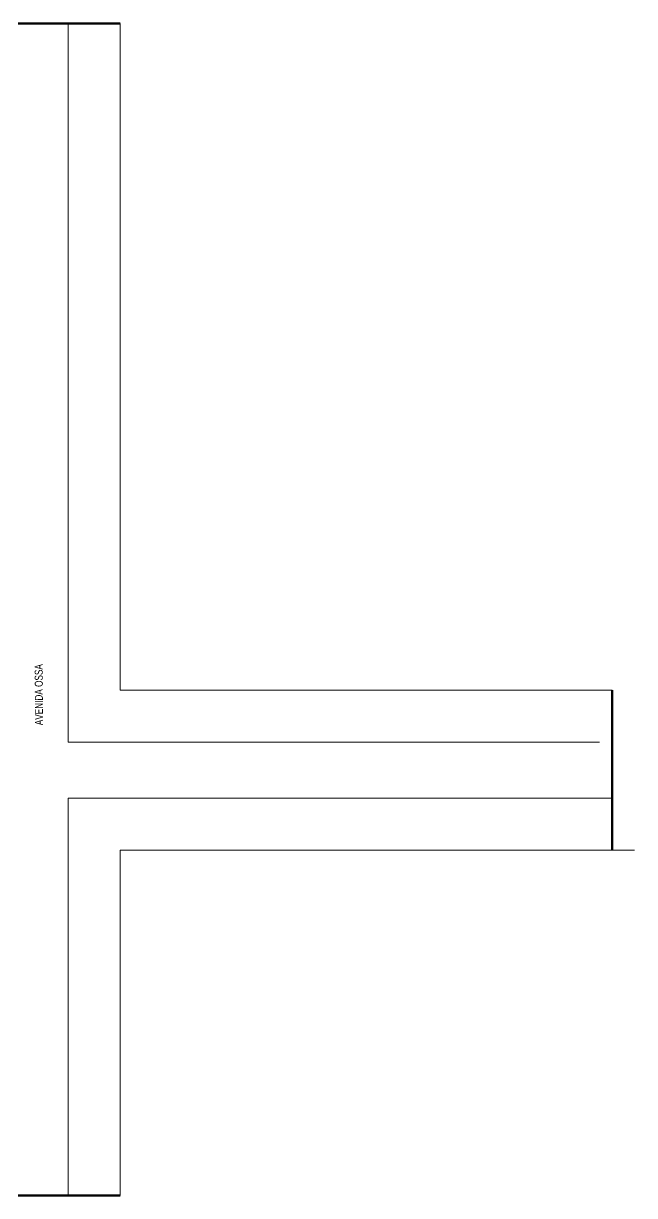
# Model space of a CAD drawing. Header units: centimetres. Extents: x 56177 to 99483, y 493 to 15482.
# Drawn here: x 91845 to 99483, y 834 to 15482 of the extents above; entities that cross this region are included whole.
import ezdxf

# ---------------------------------------------------------------- set-up
doc = ezdxf.new("R2010")
doc.units = ezdxf.units.CM
doc.header["$MEASUREMENT"] = 0
doc.layers.add('0.12 MOBILIARIO BLOQUES', color=251, linetype='Continuous', lineweight=13, true_color=0x616161)
doc.layers.add('0.15 TEXTOS', color=212, linetype='Continuous', lineweight=20)
doc.layers.add('0.5 MUROS', color=1, linetype='Continuous', lineweight=50)
doc.styles.add('NICOLAS 2', font='swisscl.ttf')

msp = doc.modelspace()

# ---------------------------------------------------------------- linework, layer by layer
at = {"layer": '0.12 MOBILIARIO BLOQUES'}
for p, q in [((92405.39, 15481.6), (92405.39, 6499.1)), ((93055.39, 7149.1), (93055.39, 15481.6)), ((93055.39, 7149.1), (99203.16, 7149.1)), ((99044.31, 6499.1), (92405.39, 6499.1)), ((99203.16, 5799.1), (92405.39, 5799.1)), ((92405.39, 5799.1), (92405.39, 833.84)), ((99483.28, 5149.1), (93055.39, 5149.1)), ((93055.39, 5149.1), (93055.39, 833.84))]:
    msp.add_line(p, q, dxfattribs=at)
at = {"layer": '0.5 MUROS', "ltscale": 10}
for p, q in [((91055.39, 15481.6), (93055.39, 15481.6)), ((99203.16, 7149.1), (99203.16, 5149.1)), ((93055.39, 833.84), (90168.78, 833.84))]:
    msp.add_line(p, q, dxfattribs=at)

# ---------------------------------------------------------------- texts
at = {"layer": '0.15 TEXTOS', "insert": (91989.03, 6711.44), "char_height": 100, "width": 2032.6798, "attachment_point": 1, "rotation": 90.335973, "style": 'NICOLAS 2'}
msp.add_mtext('AVENIDA OSSA', dxfattribs=at)

doc.saveas('drawing.dxf')
